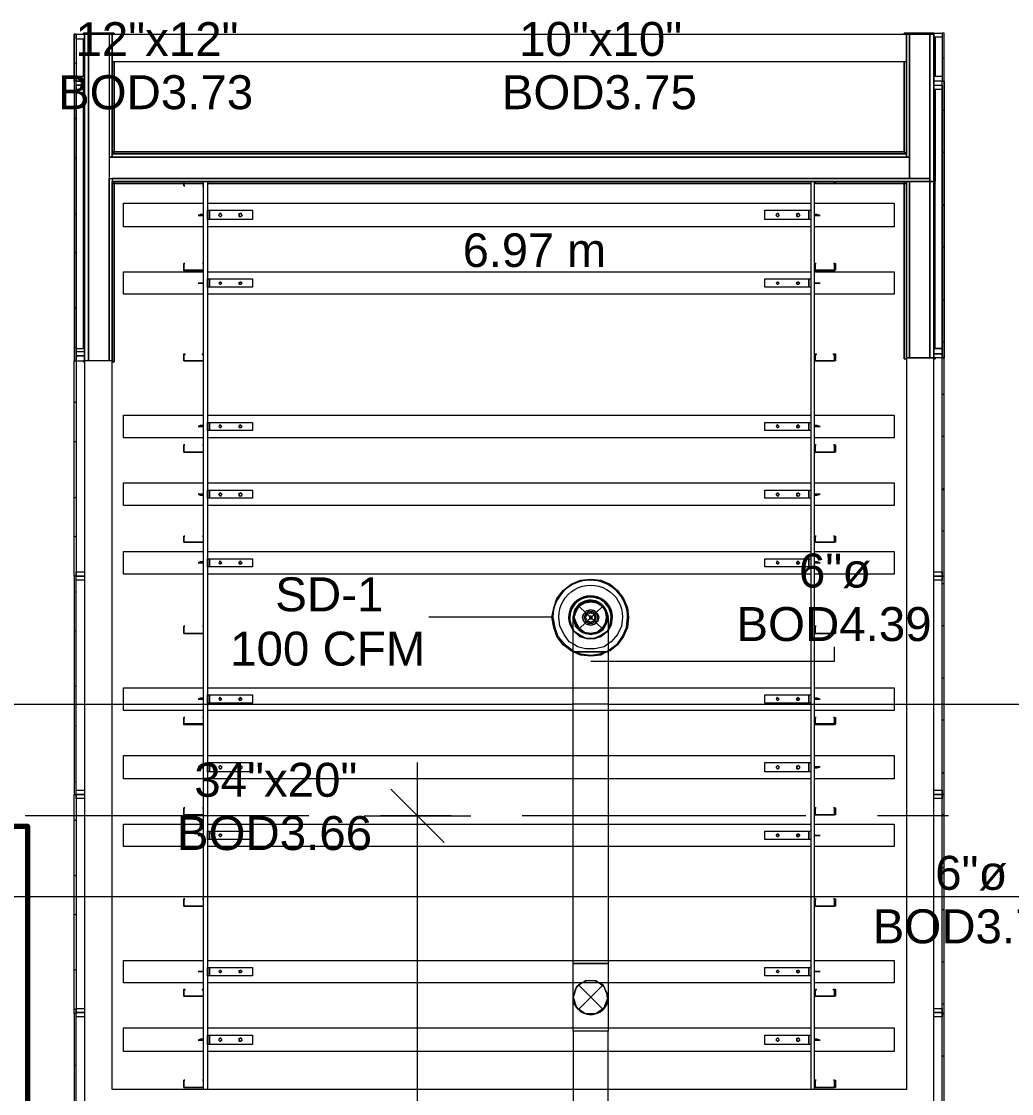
# Model space of a CAD drawing. Header units: metres. Extents: x -2 to 237, y -8 to 52.
# Drawn here: x 19.262 to 23.69, y 41.6 to 46.395 of the extents above; entities that cross this region are included whole.
import ezdxf

# ---------------------------------------------------------------- set-up
doc = ezdxf.new("R2010")
doc.units = ezdxf.units.M
doc.layers.add('HVAC - Ductos', color=5, linetype='Continuous', lineweight=0)
doc.layers.add('PDF3_Text', color=7, linetype='Continuous', lineweight=0)
doc.layers.add('PDF3_Geometry', color=7, linetype='Continuous', lineweight=0, true_color=0xaaaaaa)
doc.styles.add('PDF Helvetica', font='')
doc.styles.get('PDF Helvetica').set_extended_font_data('Helvetica')

msp = doc.modelspace()

# ---------------------------------------------------------------- linework, layer by layer
at = {"layer": 'HVAC - Ductos', "lineweight": 0}
for points in [[(21.7299, 43.575), (21.7345, 43.575), (21.7391, 43.575), (21.7529, 43.575), (21.7712, 43.575), (21.7895, 43.575), (21.8079, 43.575), (21.8262, 43.575), (21.8445, 43.575), (21.8629, 43.575), (21.8721, 43.575), (21.8812, 43.575), (21.8858, 43.575), (21.8858, 42.1817), (21.8812, 42.1817), (21.8721, 42.1817), (21.8629, 42.1817), (21.8445, 42.1817), (21.8262, 42.1817), (21.8079, 42.1817), (21.7895, 42.1817), (21.7712, 42.1817), (21.7529, 42.1817), (21.7391, 42.1817), (21.7345, 42.1817), (21.7299, 42.1817), (21.7299, 43.575), (21.7208, 43.5796), (21.6841, 43.6072), (21.6566, 43.6438), (21.6429, 43.685), (21.6337, 43.7309), (21.6429, 43.7722), (21.6566, 43.8134), (21.6841, 43.85), (21.7208, 43.8776), (21.762, 43.8959), (21.8079, 43.9005), (21.8537, 43.8959), (21.8949, 43.8776), (21.9271, 43.85), (21.9545, 43.8134), (21.9729, 43.7722), (21.9775, 43.7309), (21.9729, 43.685), (21.9545, 43.6438), (21.9271, 43.6072), (21.8949, 43.5796), (21.8858, 43.5796), (21.8904, 43.5842), (21.9271, 43.6118), (21.9499, 43.6438), (21.9683, 43.685), (21.9729, 43.7309, 0.986375), (21.6383, 43.7309), (21.6475, 43.685), (21.6612, 43.6438), (21.6887, 43.6118), (21.7254, 43.5842), (21.7299, 43.5796)], [(21.7299, 43.6118), (21.7117, 43.6209), (21.6887, 43.653), (21.6704, 43.6896), (21.6658, 43.7309, -1.008167), (21.9499, 43.7309), (21.9454, 43.6896), (21.9271, 43.653), (21.8995, 43.6209), (21.8858, 43.6118)], [(21.8858, 43.7263), (21.8858, 43.7172), (21.8858, 43.6942), (21.8858, 43.6622), (21.8858, 43.6209), (21.8858, 43.575), (21.8812, 43.575), (21.8721, 43.575), (21.8629, 43.575), (21.8445, 43.575), (21.8262, 43.575), (21.8079, 43.575), (21.7895, 43.575), (21.7712, 43.575), (21.7529, 43.575), (21.7391, 43.575), (21.7345, 43.575), (21.7299, 43.575), (21.7299, 43.5934), (21.7299, 43.6392), (21.7299, 43.6759), (21.7299, 43.7034), (21.7299, 43.7218), (21.7299, 43.7309), (21.7299, 43.7218), (21.7299, 43.7309), (21.7345, 43.7492), (21.7391, 43.7676), (21.7529, 43.7813), (21.7712, 43.795), (21.7895, 43.8042), (21.8079, 43.8042), (21.8262, 43.8042), (21.8445, 43.795), (21.8629, 43.7813), (21.8721, 43.7676), (21.8812, 43.7492), (21.8858, 43.7309), (21.8812, 43.7218, 1.06498), (21.7299, 43.7309)]]:
    msp.add_lwpolyline(points, format="xyb", dxfattribs=at)
for points in [[(21.8858, 43.6759), (21.8949, 43.6988), (21.8995, 43.7309, 1.326189), (21.7299, 43.6759), (21.7208, 43.6988), (21.7117, 43.7309), (21.7162, 43.6942), (21.7299, 43.6713, -1.386204), (21.9041, 43.7309, 0.970653), (21.7117, 43.7309, -1.307392)], [(21.7299, 42.0304, 0.999577), (21.8858, 42.0304, -0.999577)]]:
    msp.add_lwpolyline(points, format="xyb", close=True, dxfattribs=at)
for points in [[(21.7804, 43.6576), (21.7758, 43.6622), (21.7575, 43.6759), (21.7437, 43.6942), (21.7345, 43.708), (21.7345, 43.7309), (21.7345, 43.7492), (21.7437, 43.7676), (21.7575, 43.7813), (21.7712, 43.795), (21.7895, 43.7996), (21.8079, 43.8042), (21.8262, 43.7996), (21.8445, 43.795), (21.8583, 43.7813), (21.8721, 43.7676), (21.8767, 43.7492), (21.8812, 43.7309), (21.8767, 43.708), (21.8721, 43.6942), (21.8583, 43.6759), (21.8445, 43.6668), (21.8262, 43.6576), (21.8079, 43.6576), (21.7895, 43.6576), (21.7712, 43.6668), (21.7575, 43.6759), (21.7391, 43.6988), (21.7345, 43.7034)], [(21.7391, 43.7584), (21.7575, 43.7813), (21.7758, 43.795)], [(21.7758, 43.7996), (21.7804, 43.7996)], [(21.7804, 43.7996), (21.8079, 43.8042), (21.8308, 43.7996)], [(21.8354, 43.7996), (21.8399, 43.7996)], [(21.8399, 43.795), (21.8583, 43.7813), (21.8721, 43.7584)], [(21.7345, 43.7538), (21.7391, 43.7584), (21.7391, 43.763)], [(21.7391, 43.7034), (21.7345, 43.7309), (21.7391, 43.7538)], [(21.8767, 43.763), (21.8767, 43.7584), (21.8767, 43.7538)], [(21.8767, 43.7538), (21.8812, 43.7309), (21.8767, 43.7034), (21.8767, 43.6988)], [(21.6337, 43.7309), (21.0837, 43.7309)], [(21.7299, 43.7218), (21.7345, 43.708), (21.7391, 43.6896), (21.7529, 43.6759), (21.7712, 43.6622), (21.7895, 43.6576), (21.8079, 43.653), (21.8262, 43.6576), (21.8445, 43.6622), (21.8629, 43.6759), (21.8721, 43.6896), (21.8812, 43.708), (21.8812, 43.7218)], [(21.8721, 43.6988), (21.8583, 43.6759), (21.8399, 43.6622), (21.8354, 43.6576)], [(21.8308, 43.6622), (21.8079, 43.6576), (21.7804, 43.6622)], [(21.8858, 43.6118), (21.8675, 43.598), (21.8262, 43.5888), (21.7849, 43.5888), (21.7483, 43.598), (21.7299, 43.6118)], [(21.8079, 43.5338), (22.8987, 43.5338), (22.8987, 43.598)], [(21.7299, 43.5796), (21.762, 43.5659), (21.8079, 43.5613), (21.8491, 43.5659), (21.8858, 43.5796), (21.8537, 43.5613), (21.8079, 43.5568), (21.762, 43.5613), (21.7299, 43.575)], [(21.7299, 42.4796), (16.4912, 42.4796), (16.4912, 43.3413), (21.7299, 43.3413)], [(21.8858, 43.3413), (21.7299, 43.3413)], [(21.8858, 43.3413), (28.495, 43.3413), (28.495, 42.4796), (21.8858, 42.4796)], [(21.0333, 38.2446), (21.0333, 43.0801)], [(20.9141, 42.9609), (21.0333, 42.8417), (21.1525, 42.7226)], [(20.7949, 42.8417), (21.0333, 42.8417), (21.2717, 42.8417)], [(21.8812, 42.4796), (21.7299, 42.4796)], [(21.8812, 42.035), (21.8812, 42.0488), (21.8721, 42.0671), (21.8629, 42.0855), (21.8445, 42.0946), (21.8262, 42.1038), (21.8079, 42.1038), (21.7895, 42.1038), (21.7712, 42.0946), (21.7529, 42.0855), (21.7391, 42.0671), (21.7345, 42.0488), (21.7299, 42.0304)], [(21.8858, 38.9321), (21.8858, 41.8792), (21.8812, 41.8792), (21.8721, 41.8792), (21.8629, 41.8792), (21.8445, 41.8792), (21.8262, 41.8792), (21.8079, 41.8792), (21.7895, 41.8792), (21.7712, 41.8792), (21.7529, 41.8792), (21.7391, 41.8792), (21.7345, 41.8792), (21.7299, 41.8792), (21.7299, 38.9321)]]:
    msp.add_lwpolyline(points, dxfattribs=at)
for points in [[(21.7437, 43.7584), (21.7575, 43.7813), (21.7804, 43.795), (21.8079, 43.7996), (21.8354, 43.795), (21.8583, 43.7813), (21.8721, 43.7584), (21.8767, 43.7309), (21.8721, 43.7034), (21.8583, 43.6805), (21.8354, 43.6622), (21.8079, 43.6576), (21.7804, 43.6622), (21.7575, 43.6805), (21.7437, 43.7034), (21.7345, 43.7309)], [(21.7758, 43.7446), (21.7712, 43.7309), (21.7758, 43.7446), (21.7895, 43.7584), (21.8079, 43.763), (21.8262, 43.7584), (21.8399, 43.7446), (21.8445, 43.7309), (21.8399, 43.7126), (21.8262, 43.6988), (21.8079, 43.6942), (21.7895, 43.6988), (21.7758, 43.7126), (21.7712, 43.7309), (21.7758, 43.7126), (21.7895, 43.6988), (21.8079, 43.6942), (21.8262, 43.6988), (21.8354, 43.7126), (21.8399, 43.7309), (21.8354, 43.7446), (21.8262, 43.7584), (21.8079, 43.763), (21.7895, 43.7584)], [(21.7849, 43.7446), (21.7804, 43.7309), (21.7849, 43.7446), (21.7987, 43.7538), (21.8171, 43.7538), (21.8262, 43.7446), (21.8308, 43.7309), (21.8262, 43.7446), (21.8171, 43.7538), (21.7987, 43.7538)], [(21.7941, 43.7446), (21.8079, 43.7492), (21.8217, 43.7446), (21.8262, 43.7309), (21.8217, 43.7126), (21.8079, 43.708), (21.7941, 43.7126), (21.7849, 43.7309)], [(21.8262, 43.7126), (21.8308, 43.7309), (21.8262, 43.7126), (21.8171, 43.7034), (21.7987, 43.7034), (21.7849, 43.7126), (21.7804, 43.7309), (21.7849, 43.7126), (21.7987, 43.7034), (21.8171, 43.7034)], [(21.8033, 43.7355), (21.8033, 43.7309), (21.8033, 43.7355), (21.8125, 43.7355), (21.8125, 43.7309), (21.8079, 43.7355)], [(21.8079, 43.7263), (21.8125, 43.7309), (21.8125, 43.7218), (21.8033, 43.7218), (21.8033, 43.7309), (21.8033, 43.7263)], [(21.8858, 43.6713), (21.8995, 43.6942), (21.9041, 43.7309), (21.8995, 43.6942)], [(21.7345, 43.6668), (21.762, 43.6484), (21.7895, 43.6346), (21.8217, 43.6346), (21.8537, 43.6484), (21.8812, 43.6668), (21.8537, 43.6438), (21.8262, 43.6346), (21.7895, 43.6346), (21.7575, 43.6438), (21.7345, 43.6668), (21.7299, 43.6713), (21.7345, 43.6668), (21.7299, 43.6759)], [(21.8858, 43.6759), (21.8812, 43.6668), (21.8537, 43.6484), (21.8217, 43.6346), (21.7895, 43.6346), (21.762, 43.6484), (21.7345, 43.6668), (21.7575, 43.6438), (21.7895, 43.6346), (21.8262, 43.6346), (21.8537, 43.6438), (21.8812, 43.6668), (21.8858, 43.6713), (21.8812, 43.6668)], [(21.8858, 42.1817), (21.8858, 42.1634), (21.8858, 42.1221), (21.8858, 42.0855), (21.8858, 42.0534), (21.8858, 42.035), (21.8858, 42.0304), (21.8858, 42.0213), (21.8858, 42.003), (21.8858, 41.9755), (21.8858, 41.9388), (21.8858, 41.8976), (21.8858, 41.8792), (21.8812, 41.8792), (21.8721, 41.8792), (21.8629, 41.8792), (21.8445, 41.8792), (21.8262, 41.8792), (21.8079, 41.8792), (21.7895, 41.8792), (21.7712, 41.8792), (21.7529, 41.8792), (21.7391, 41.8792), (21.7345, 41.8792), (21.7299, 41.8792), (21.7299, 41.9204), (21.7299, 41.9617), (21.7299, 41.9938), (21.7299, 42.0167), (21.7299, 42.0304), (21.7299, 42.0442), (21.7299, 42.0671), (21.7299, 42.0992), (21.7299, 42.1404), (21.7299, 42.1817), (21.7345, 42.1817), (21.7391, 42.1817), (21.7529, 42.1817), (21.7712, 42.1817), (21.7895, 42.1817), (21.8079, 42.1817), (21.8262, 42.1817), (21.8445, 42.1817), (21.8629, 42.1817), (21.8721, 42.1817), (21.8812, 42.1817)], [(21.8812, 42.0304), (21.8812, 42.035)], [(21.8858, 42.0304), (21.8812, 42.0304)]]:
    msp.add_lwpolyline(points, close=True, dxfattribs=at)
at = {"layer": 'PDF3_Geometry', "lineweight": 0}
for points in [[(19.507, 46.1097), (19.507, 46.128), (19.5437, 46.128), (19.507, 46.128), (19.507, 46.1509), (19.5437, 46.1509), (19.5437, 46.316), (19.507, 46.316), (19.507, 46.3388), (19.4979, 46.3388), (19.4979, 46.128), (19.4979, 46.3388), (19.507, 46.3388), (19.507, 46.128), (19.4979, 46.128), (19.4979, 44.8768), (19.507, 44.8768), (19.507, 43.9142), (19.4979, 43.9142), (19.4979, 42.938), (19.507, 42.938), (19.507, 41.9571), (19.4979, 41.9571), (19.4979, 40.9809)], [(19.507, 46.3388), (19.5437, 46.3388), (19.6675, 46.3388), (19.5391, 46.3388), (19.5437, 46.3388), (19.5437, 44.8768), (19.5437, 46.3388)], [(22.8071, 45.6788), (22.8071, 41.618), (22.7933, 41.618), (22.7933, 45.6788), (20.0937, 45.6788), (20.0937, 41.618), (20.0753, 41.618), (20.0753, 45.6788), (19.9883, 45.6788), (19.6675, 45.6788), (19.6675, 44.8768), (19.5437, 44.8768), (19.5437, 46.3388), (19.5391, 46.3388), (19.5391, 46.3434), (19.6766, 46.3434), (19.6766, 46.3388), (19.6766, 46.3434), (19.5391, 46.3434), (19.5391, 46.3388), (19.6675, 46.3388), (19.6675, 46.2151), (19.6675, 45.8026), (19.6675, 46.3388), (19.6537, 46.3388), (19.6537, 45.7888), (19.6537, 45.6926), (23.2333, 45.6926), (23.2333, 45.7888), (19.6537, 45.7888), (19.6675, 45.7888)], [(23.38, 46.1097), (23.38, 46.128), (23.3433, 46.128), (23.3433, 46.1097), (23.38, 46.1097), (23.38, 46.0914), (23.3433, 46.0914), (23.3433, 45.6788), (23.3433, 46.3388), (23.325, 46.3388), (23.325, 45.6788), (23.325, 45.6926), (19.6675, 45.6926), (19.6675, 45.6788), (23.325, 45.6788), (23.2333, 45.6788), (23.2333, 44.8905), (23.325, 44.8905), (23.325, 45.6788), (23.3433, 45.6788), (23.3433, 44.8905), (23.2196, 44.8905), (23.2333, 44.8905), (23.2333, 45.6788), (23.2196, 45.6788), (23.2196, 44.8905), (23.2196, 41.618), (19.6675, 41.618), (19.6675, 44.8768), (19.6675, 45.0922), (19.6675, 44.8768), (19.6675, 45.6788), (19.6675, 44.8768), (19.6537, 44.8768), (19.6537, 45.6926), (19.6675, 45.6926), (19.6675, 44.8768), (19.5437, 44.8768), (19.5437, 40.0046)], [(19.6675, 46.3388), (23.2196, 46.3388)], [(19.6675, 45.7888), (19.6675, 46.3388)], [(23.2196, 46.3388), (23.3433, 46.3388)], [(23.3433, 46.3388), (23.2196, 46.3388)], [(23.2196, 46.3388), (23.3433, 46.3388)], [(23.2333, 46.3388), (23.2196, 46.3388)], [(23.2196, 46.3388), (23.2196, 45.7888)], [(23.2333, 45.7888), (23.2333, 46.3388)], [(23.38, 46.3251), (23.3433, 46.3251), (23.3433, 46.1509), (23.38, 46.1509), (23.38, 46.128), (23.3433, 46.128), (23.3433, 46.1509), (23.3433, 46.3251), (23.3433, 46.3434), (23.38, 46.3434), (23.38, 46.3251), (23.38, 46.1509)], [(23.3433, 45.6788), (23.3433, 46.3388)], [(23.3433, 46.3388), (23.3433, 45.6788)], [(23.3433, 46.3388), (23.3433, 45.6788)], [(23.38, 40.9809), (23.38, 41.9571), (23.3891, 41.9571), (23.3891, 42.938), (23.38, 42.938), (23.38, 43.9142), (23.3891, 43.9142), (23.3891, 44.8905), (23.38, 44.8905), (23.38, 46.128), (23.3891, 46.128), (23.3891, 46.3434), (23.38, 46.3434), (23.38, 46.128), (23.3891, 46.128), (23.3891, 44.8905), (23.3891, 46.128), (23.3891, 46.3434), (23.38, 46.3434)], [(19.507, 46.316), (19.507, 46.1509)], [(19.5437, 46.1509), (19.5437, 46.316)], [(23.3891, 46.2334), (23.38, 46.2288)], [(19.507, 46.2105), (19.4979, 46.206)], [(19.507, 39.0696), (19.4979, 39.0696), (19.4979, 40.0046), (19.507, 40.0046), (19.507, 39.0696), (19.4979, 39.0696), (19.4979, 40.0046), (19.4979, 40.9809), (19.507, 40.9809), (19.507, 41.9571), (19.4979, 41.9571), (19.4979, 42.938), (19.507, 42.938), (19.507, 43.9142), (19.4979, 43.9142), (19.4979, 44.8768), (19.507, 44.8768), (19.507, 46.128), (19.4979, 46.128), (19.4979, 44.8768)], [(19.5437, 44.9318), (19.5437, 46.0914)], [(23.3433, 46.1097), (23.38, 46.1097), (23.38, 44.9318), (23.3433, 44.9318), (23.3433, 45.6788), (23.3479, 45.6697), (23.3433, 45.6697), (23.3479, 45.6697), (23.3433, 45.6788), (23.325, 45.6788), (23.325, 44.8905), (23.3433, 44.8905), (23.3433, 45.6788), (23.3433, 46.0914)], [(23.3479, 46.0914), (23.3479, 45.6788)], [(23.3479, 46.0914), (23.3479, 45.6788)], [(23.3891, 45.9997), (23.38, 45.9951)], [(19.507, 45.963), (19.4979, 45.9584)], [(23.2196, 45.8026), (19.6675, 45.8026), (23.2196, 45.8026)], [(23.3891, 45.8118), (23.38, 45.8072)], [(19.507, 45.7842), (19.4979, 45.7842)], [(23.2196, 45.7888), (23.2333, 45.7888)], [(20.0753, 45.6788), (19.9883, 45.6788), (19.6675, 45.6788), (23.2196, 45.6788), (22.9033, 45.6788), (22.9033, 45.6742), (22.8941, 45.6742), (22.8987, 45.6742), (22.8987, 45.6788), (22.8117, 45.6788), (22.8987, 45.6788)], [(19.6675, 45.6788), (23.3433, 45.6788), (19.6675, 45.6788)], [(20.0937, 45.6788), (22.7933, 45.6788)], [(23.3433, 40.0046), (23.3433, 44.8905), (23.2196, 44.8905), (23.2196, 45.4497), (23.2196, 44.8905), (23.2196, 45.6788), (22.9033, 45.6788)], [(23.2196, 45.6788), (23.2196, 44.8905), (23.2196, 45.6788)], [(23.3433, 44.8905), (23.3433, 45.6788), (23.3433, 44.8905)], [(23.3479, 45.6788), (23.3433, 45.6788)], [(23.3433, 45.6788), (23.3479, 45.6788)], [(23.3433, 45.6788), (23.3433, 44.9318)], [(23.3479, 44.9318), (23.3479, 45.6788)], [(23.3479, 44.9318), (23.3479, 45.6788)], [(20.0753, 45.4772), (19.7179, 45.4772), (19.7179, 45.5826), (20.0753, 45.5826)], [(20.0937, 45.5826), (22.7933, 45.5826)], [(22.8071, 45.5826), (23.1646, 45.5826), (23.1646, 45.4772), (22.8071, 45.4772)], [(23.3891, 45.578), (23.38, 45.5688)], [(19.507, 45.5368), (19.4979, 45.5322)], [(20.0753, 45.5322), (20.0616, 45.5322), (20.0525, 45.5276), (20.0616, 45.5276), (20.0753, 45.5276)], [(20.0616, 45.5276), (20.0616, 45.5322)], [(20.1029, 45.5368), (20.1029, 45.5322)], [(20.1029, 45.5276), (20.1029, 45.523)], [(22.7933, 45.5092), (22.7841, 45.5092), (22.587, 45.5092), (22.587, 45.5505), (22.7841, 45.5505), (22.7933, 45.5505)], [(22.7841, 45.5322), (22.7841, 45.5368)], [(22.7841, 45.523), (22.7841, 45.5276)], [(22.8071, 45.5276), (22.8208, 45.5276), (22.8345, 45.5276), (22.8208, 45.5322), (22.8071, 45.5322)], [(22.8208, 45.5322), (22.8208, 45.5276)], [(22.7933, 45.4772), (20.0937, 45.4772)], [(23.3891, 45.3855), (23.38, 45.3855)], [(19.507, 45.3626), (19.4979, 45.358)], [(20.0753, 45.1746), (19.7179, 45.1746), (19.7179, 45.2755), (20.0753, 45.2755)], [(20.0753, 45.2801), (19.9883, 45.2801), (19.9883, 45.2846), (19.9883, 45.3122), (19.9929, 45.3122), (19.9883, 45.3122), (19.9883, 45.2846), (20.0753, 45.2846)], [(20.0937, 45.2755), (22.7933, 45.2755)], [(22.8071, 45.2755), (23.1646, 45.2755), (23.1646, 45.1746), (22.8071, 45.1746)], [(20.0616, 45.2251), (20.0525, 45.2251), (20.0616, 45.2251)], [(20.0753, 45.2251), (20.0616, 45.2251), (20.0753, 45.2251)], [(22.7933, 45.2068), (22.7841, 45.2068), (22.587, 45.2068), (22.587, 45.2434), (22.7841, 45.2434), (22.7933, 45.2434)], [(22.8208, 45.2251), (22.8071, 45.2251), (22.8208, 45.2251)], [(22.8345, 45.2251), (22.8208, 45.2251), (22.8345, 45.2251)], [(22.7933, 45.1746), (20.0937, 45.1746)], [(23.3891, 45.1518), (23.38, 45.1472)], [(19.507, 45.1151), (19.4979, 45.1105)], [(19.507, 44.9409), (19.4979, 44.9364)], [(23.3891, 44.9638), (23.38, 44.9592)], [(19.5437, 44.918), (19.507, 44.918), (19.507, 44.8996), (19.507, 44.8768), (19.5437, 44.8768), (19.5391, 44.8768), (19.5391, 44.8722), (19.5437, 44.8722), (19.5391, 44.8722), (19.5391, 44.8768), (19.5437, 44.8768)], [(19.5437, 44.8996), (19.507, 44.8996), (19.5437, 44.8996)], [(20.0753, 44.9042), (20.0708, 44.9042), (20.0708, 44.9088), (20.0753, 44.9088)], [(23.3709, 40.0046), (23.38, 40.0046), (23.38, 40.9809), (23.3891, 40.9809), (23.3891, 41.9571), (23.38, 41.9571), (23.38, 42.938), (23.3891, 42.938), (23.3891, 43.9142), (23.38, 43.9142), (23.38, 44.8905), (23.3891, 44.8905)], [(23.3891, 44.7301), (23.38, 44.7255)], [(19.507, 44.6934), (19.4979, 44.6888)], [(20.0753, 44.533), (19.7179, 44.533), (19.7179, 44.6338), (20.0753, 44.6338)], [(20.0937, 44.6338), (22.7933, 44.6338)], [(22.7933, 44.5651), (22.7841, 44.5651), (22.587, 44.5651), (22.587, 44.6018), (22.7841, 44.6018), (22.7933, 44.6018)], [(22.8071, 44.6338), (23.1646, 44.6338), (23.1646, 44.533), (22.8071, 44.533)], [(20.0753, 44.588), (20.0616, 44.588), (20.0525, 44.5834), (20.0616, 44.5834), (20.0753, 44.5834)], [(20.0616, 44.5834), (20.0616, 44.588)], [(20.1029, 44.5926), (20.1029, 44.588)], [(22.7841, 44.588), (22.7841, 44.5926)], [(22.8071, 44.5834), (22.8208, 44.5834), (22.8345, 44.5834), (22.8208, 44.588), (22.8071, 44.588)], [(22.8208, 44.588), (22.8208, 44.5834)], [(19.507, 44.5146), (19.4979, 44.5146)], [(22.7933, 44.533), (20.0937, 44.533)], [(23.3891, 44.5422), (23.38, 44.5376)], [(20.0753, 44.2305), (19.7179, 44.2305), (19.7179, 44.3313), (20.0753, 44.3313)], [(20.0937, 44.3313), (22.7933, 44.3313)], [(22.8071, 44.3313), (23.1646, 44.3313), (23.1646, 44.2305), (22.8071, 44.2305)], [(19.507, 44.2672), (19.4979, 44.2626)], [(20.0753, 44.2809), (20.0616, 44.2809), (20.0525, 44.2809), (20.0616, 44.2763), (20.0753, 44.2763)], [(20.0616, 44.2763), (20.0616, 44.2809)], [(20.1029, 44.2763), (20.1029, 44.2718)], [(22.7933, 44.2626), (22.7841, 44.2626), (22.587, 44.2626), (22.587, 44.2992), (22.7841, 44.2992), (22.7933, 44.2992)], [(22.7841, 44.2718), (22.7841, 44.2763)], [(22.8071, 44.2763), (22.8208, 44.2763), (22.8345, 44.2809), (22.8208, 44.2809), (22.8071, 44.2809)], [(22.8208, 44.2809), (22.8208, 44.2763)], [(23.3891, 44.3084), (23.38, 44.2992)], [(22.7933, 44.2305), (20.0937, 44.2305)], [(19.507, 44.093), (19.4979, 44.0884)], [(23.3891, 44.1159), (23.38, 44.1159)], [(20.0753, 43.9234), (19.7179, 43.9234), (19.7179, 44.0242), (20.0753, 44.0242)], [(20.0937, 44.0242), (22.7933, 44.0242)], [(22.8071, 44.0242), (23.1646, 44.0242), (23.1646, 43.9234), (22.8071, 43.9234)], [(20.0753, 43.9784), (20.0616, 43.9784), (20.0525, 43.9738), (20.0616, 43.9738), (20.0753, 43.9738)], [(20.0616, 43.9738), (20.0616, 43.9784)], [(20.1029, 43.983), (20.1029, 43.9784)], [(22.7933, 43.9555), (22.7841, 43.9555), (22.587, 43.9555), (22.587, 43.9922), (22.7841, 43.9922), (22.7933, 43.9922)], [(22.7841, 43.9784), (22.7841, 43.983)], [(22.8071, 43.9738), (22.8208, 43.9738), (22.8345, 43.9738), (22.8208, 43.9784), (22.8071, 43.9784)], [(22.8208, 43.9784), (22.8208, 43.9738)], [(22.7933, 43.9234), (20.0937, 43.9234)], [(23.3891, 43.8822), (23.38, 43.8776)], [(19.507, 43.8455), (19.4979, 43.8409)], [(23.3891, 43.6942), (23.38, 43.6896)], [(19.507, 43.6713), (19.4979, 43.6668)], [(23.3891, 43.4605), (23.38, 43.4559)], [(19.507, 43.4238), (19.4979, 43.4192)], [(20.0753, 43.3138), (19.7179, 43.3138), (19.7179, 43.4146), (20.0753, 43.4146)], [(20.0937, 43.4146), (22.7933, 43.4146)], [(22.8071, 43.4146), (23.1646, 43.4146), (23.1646, 43.3138), (22.8071, 43.3138)], [(20.0753, 43.3688), (20.0616, 43.3688), (20.0525, 43.3642), (20.0616, 43.3642), (20.0753, 43.3642)], [(20.0616, 43.3642), (20.0616, 43.3688)], [(20.1029, 43.3734), (20.1029, 43.3688)], [(22.7933, 43.3459), (22.7841, 43.3459), (22.587, 43.3459), (22.587, 43.3826), (22.7841, 43.3826), (22.7933, 43.3826)], [(22.7841, 43.3688), (22.7841, 43.3734)], [(22.8071, 43.3642), (22.8208, 43.3642), (22.8345, 43.3642), (22.8208, 43.3688), (22.8071, 43.3688)], [(22.8208, 43.3688), (22.8208, 43.3642)], [(22.7933, 43.3138), (20.0937, 43.3138)], [(20.0753, 43.2496), (19.9883, 43.2496), (19.9883, 43.2542), (19.9883, 43.2817), (19.9929, 43.2817), (19.9883, 43.2817), (19.9883, 43.2542), (20.0753, 43.2542)], [(23.3891, 43.2726), (23.38, 43.268)], [(19.507, 43.245), (19.4979, 43.245)], [(20.0753, 43.0067), (19.7179, 43.0067), (19.7179, 43.1122), (20.0753, 43.1122)], [(20.0937, 43.1122), (22.7933, 43.1122)], [(20.1029, 43.0663), (20.1029, 43.0617)], [(22.7933, 43.0388), (22.7841, 43.0388), (22.587, 43.0388), (22.587, 43.0801), (22.7841, 43.0801), (22.7933, 43.0801)], [(22.7841, 43.0617), (22.7841, 43.0663)], [(22.8071, 43.1122), (23.1646, 43.1122), (23.1646, 43.0067), (22.8071, 43.0067)], [(20.0753, 43.0617), (20.0616, 43.0617), (20.0525, 43.0617), (20.0616, 43.0572), (20.0753, 43.0572)], [(20.0616, 43.0572), (20.0616, 43.0617)], [(20.1029, 43.0572), (20.1029, 43.0526)], [(22.7841, 43.0526), (22.7841, 43.0572)], [(22.8071, 43.0572), (22.8208, 43.0572), (22.8345, 43.0617), (22.8208, 43.0617), (22.8071, 43.0617)], [(22.8208, 43.0617), (22.8208, 43.0572)], [(23.3891, 43.0388), (23.38, 43.0296)], [(19.507, 42.9976), (19.4979, 42.993)], [(22.7933, 43.0067), (20.0937, 43.0067)], [(20.5475, 42.8417), (19.2779, 42.8417)], [(21.1845, 42.8417), (20.8683, 42.8417)], [(22.7704, 42.8417), (21.5008, 42.8417)], [(23.4075, 42.8417), (23.0913, 42.8417)], [(23.3891, 42.8463), (23.38, 42.8463)], [(19.507, 42.8234), (19.4979, 42.8188)], [(20.0753, 42.7042), (19.7179, 42.7042), (19.7179, 42.8051), (20.0753, 42.8051)], [(20.0937, 42.8051), (22.7933, 42.8051)], [(22.8071, 42.8051), (23.1646, 42.8051), (23.1646, 42.7042), (22.8071, 42.7042)], [(20.0616, 42.7546), (20.0525, 42.7546), (20.0616, 42.7546)], [(20.0753, 42.7546), (20.0616, 42.7546), (20.0753, 42.7546)], [(22.7933, 42.7363), (22.7841, 42.7363), (22.587, 42.7363), (22.587, 42.773), (22.7841, 42.773), (22.7933, 42.773)], [(22.8208, 42.7546), (22.8071, 42.7546), (22.8208, 42.7546)], [(22.8345, 42.7546), (22.8208, 42.7546), (22.8345, 42.7546)], [(22.7933, 42.7042), (20.0937, 42.7042)], [(23.3891, 42.6126), (23.38, 42.608)], [(19.507, 42.5759), (19.4979, 42.5713)], [(19.507, 42.4017), (19.4979, 42.3971)], [(23.3891, 42.4246), (23.38, 42.42)], [(19.507, 42.1542), (19.4979, 42.1496)], [(20.0753, 42.0946), (19.7179, 42.0946), (19.7179, 42.1954), (20.0753, 42.1954)], [(20.0937, 42.1954), (22.7933, 42.1954)], [(22.7933, 42.1267), (22.7841, 42.1267), (22.587, 42.1267), (22.587, 42.1634), (22.7841, 42.1634), (22.7933, 42.1634)], [(22.8071, 42.1954), (23.1646, 42.1954), (23.1646, 42.0946), (22.8071, 42.0946)], [(23.3891, 42.1908), (23.38, 42.1863)], [(20.0616, 42.145), (20.0525, 42.145), (20.0616, 42.145)], [(20.0753, 42.145), (20.0616, 42.145), (20.0753, 42.145)], [(22.8208, 42.145), (22.8071, 42.145), (22.8208, 42.145)], [(22.8345, 42.145), (22.8208, 42.145), (22.8345, 42.145)], [(20.0753, 42.0626), (20.0708, 42.0626), (20.0708, 42.0671), (20.0753, 42.0671)], [(22.7933, 42.0946), (20.0937, 42.0946)], [(19.507, 41.9755), (19.4979, 41.9755)], [(23.3891, 42.003), (23.38, 41.9984)], [(20.0753, 41.7876), (19.7179, 41.7876), (19.7179, 41.893), (20.0753, 41.893)], [(20.0937, 41.893), (22.7933, 41.893)], [(22.8071, 41.893), (23.1646, 41.893), (23.1646, 41.7876), (22.8071, 41.7876)], [(20.0753, 41.8426), (20.0616, 41.8426), (20.0525, 41.838), (20.0616, 41.838), (20.0753, 41.838)], [(20.0616, 41.838), (20.0616, 41.8426)], [(20.1029, 41.8471), (20.1029, 41.8426)], [(20.1029, 41.838), (20.1029, 41.8334)], [(22.7933, 41.8196), (22.7841, 41.8196), (22.587, 41.8196), (22.587, 41.8609), (22.7841, 41.8609), (22.7933, 41.8609)], [(22.7841, 41.8426), (22.7841, 41.8471)], [(22.7841, 41.8334), (22.7841, 41.838)], [(22.8071, 41.838), (22.8208, 41.838), (22.8345, 41.838), (22.8208, 41.8426), (22.8071, 41.8426)], [(22.8208, 41.8426), (22.8208, 41.838)], [(22.7933, 41.7876), (20.0937, 41.7876)], [(19.507, 41.728), (19.4979, 41.7234)], [(23.3891, 41.7692), (23.38, 41.7646)]]:
    msp.add_lwpolyline(points, dxfattribs=at)
for points in [[(19.5437, 44.8768), (19.5437, 46.3388), (19.562, 46.3388), (19.562, 44.8768)], [(19.562, 44.8768), (19.562, 46.3388), (19.6537, 46.3388), (19.6537, 44.8768)], [(23.2104, 46.3434), (23.3433, 46.3434), (23.2104, 46.3434), (23.2104, 46.3388)], [(23.2196, 46.3388), (23.2196, 45.8026), (23.2196, 46.2151)], [(23.2333, 45.6926), (23.325, 45.6926), (23.325, 46.3388), (23.2333, 46.3388)], [(19.5391, 46.1509), (19.5391, 46.316)], [(23.3479, 46.1509), (23.3479, 46.3251)], [(23.2196, 45.8026), (19.6675, 45.8026), (23.2196, 45.8026), (23.2104, 45.8118), (23.2104, 46.2151), (23.2104, 45.8118), (19.6675, 45.8118), (19.6675, 46.1692), (19.6675, 45.8118), (23.2104, 45.8118)], [(19.6675, 46.2151), (19.6675, 45.8026), (23.2196, 45.8026), (23.2196, 46.2151)], [(19.6766, 45.8026), (19.6766, 46.2151)], [(19.507, 44.9318), (19.5437, 44.9318), (19.5437, 46.0914), (19.507, 46.0914), (19.507, 46.1097), (19.5437, 46.1097), (19.507, 46.1097), (19.507, 44.918)], [(19.5391, 44.9318), (19.5391, 46.0914)], [(23.2196, 45.7888), (23.2196, 45.8026), (19.6675, 45.8026), (19.6675, 45.7888)], [(19.6675, 44.8722), (19.6766, 44.8722), (19.6766, 45.6788), (19.6766, 44.8722)], [(19.6675, 45.6697), (19.9883, 45.6697), (20.0753, 45.6697), (19.9883, 45.6697)], [(19.9883, 45.6788), (19.9883, 45.6605)], [(19.9929, 45.6605), (19.9883, 45.6605)], [(20.0708, 45.6605), (20.0753, 45.6605)], [(20.0937, 45.6697), (22.7933, 45.6697)], [(22.8071, 45.6697), (23.2196, 45.6697)], [(22.8117, 45.6788), (22.8117, 45.6742)], [(22.8163, 45.6742), (22.8117, 45.6742)], [(23.2104, 44.8859), (23.2196, 44.8859), (23.2104, 44.8859), (23.2104, 45.6788), (23.2196, 45.6788), (23.2104, 45.6788)], [(20.0937, 45.5092), (20.0937, 45.5505), (20.1029, 45.5505), (20.2953, 45.5505), (20.2953, 45.5092), (20.1029, 45.5092)], [(20.1029, 45.5092), (20.1029, 45.5505)], [(20.1029, 45.5276), (20.1029, 45.5368), (20.1029, 45.5276), (20.1029, 45.523), (20.1029, 45.5276), (20.1029, 45.5368), (20.1029, 45.5276), (20.1029, 45.523)], [(20.1579, 45.5276), (20.1533, 45.5368), (20.1487, 45.5368), (20.1441, 45.5322), (20.1441, 45.5276), (20.1487, 45.523), (20.1533, 45.523)], [(20.1441, 45.5276), (20.1487, 45.5368), (20.1533, 45.5368), (20.1579, 45.5276), (20.1533, 45.523), (20.1487, 45.523)], [(20.2495, 45.5276), (20.2449, 45.5368), (20.2403, 45.5368), (20.2358, 45.5322), (20.2358, 45.5276), (20.2358, 45.523), (20.2449, 45.523)], [(20.2358, 45.5276), (20.2358, 45.5368), (20.2449, 45.5368), (20.2495, 45.5276), (20.2449, 45.523), (20.2358, 45.523)], [(22.6513, 45.5276), (22.6467, 45.5368), (22.6421, 45.5368), (22.6375, 45.5322), (22.6375, 45.5276), (22.6421, 45.523), (22.6467, 45.523)], [(22.6375, 45.5276), (22.6421, 45.5368), (22.6467, 45.5368), (22.6513, 45.5276), (22.6467, 45.523), (22.6421, 45.523)], [(22.7429, 45.5276), (22.7383, 45.5368), (22.7337, 45.5368), (22.7291, 45.5322), (22.7291, 45.5276), (22.7291, 45.523), (22.7383, 45.523)], [(22.7291, 45.5276), (22.7291, 45.5368), (22.7383, 45.5368), (22.7429, 45.5276), (22.7383, 45.523), (22.7291, 45.523)], [(22.7841, 45.5092), (22.7841, 45.5505)], [(22.7841, 45.5276), (22.7841, 45.5368), (22.7841, 45.5276), (22.7841, 45.523), (22.7841, 45.5276), (22.7841, 45.5368), (22.7841, 45.5276), (22.7841, 45.523)], [(20.0708, 45.3122), (20.0753, 45.3122)], [(22.8117, 45.2846), (22.8987, 45.2846), (22.8987, 45.3122), (22.8941, 45.3122), (22.9033, 45.3122), (22.9033, 45.2846), (22.8987, 45.2801), (22.8117, 45.2801), (22.8117, 45.2846), (22.8117, 45.3122)], [(22.8163, 45.3122), (22.8117, 45.3122)], [(20.0937, 45.2068), (20.0937, 45.2434), (20.1029, 45.2434), (20.2953, 45.2434), (20.2953, 45.2068), (20.1029, 45.2068)], [(20.1029, 45.2068), (20.1029, 45.2434)], [(20.1029, 45.2251), (20.1029, 45.2296), (20.1029, 45.2251), (20.1029, 45.2205), (20.1029, 45.2251), (20.1029, 45.2296), (20.1029, 45.2251), (20.1029, 45.2205)], [(20.1579, 45.2251), (20.1533, 45.2296), (20.1487, 45.2296), (20.1441, 45.2251), (20.1487, 45.2205), (20.1533, 45.2205)], [(20.1441, 45.2251), (20.1487, 45.2296), (20.1533, 45.2296), (20.1579, 45.2251), (20.1533, 45.2205), (20.1487, 45.2205)], [(20.2495, 45.2251), (20.2449, 45.2296), (20.2403, 45.2296), (20.2358, 45.2251), (20.2358, 45.2205), (20.2449, 45.2205)], [(20.2358, 45.2251), (20.2358, 45.2296), (20.2449, 45.2296), (20.2495, 45.2251), (20.2449, 45.2205), (20.2358, 45.2205)], [(22.6513, 45.2251), (22.6467, 45.2296), (22.6421, 45.2296), (22.6375, 45.2251), (22.6421, 45.2205), (22.6467, 45.2205)], [(22.6375, 45.2251), (22.6421, 45.2296), (22.6467, 45.2296), (22.6513, 45.2251), (22.6467, 45.2205), (22.6421, 45.2205)], [(22.7429, 45.2251), (22.7383, 45.2296), (22.7337, 45.2296), (22.7291, 45.2251), (22.7291, 45.2205), (22.7383, 45.2205)], [(22.7291, 45.2251), (22.7291, 45.2296), (22.7383, 45.2296), (22.7429, 45.2251), (22.7383, 45.2205), (22.7291, 45.2205)], [(22.7841, 45.2068), (22.7841, 45.2434)], [(22.7841, 45.2251), (22.7841, 45.2296), (22.7841, 45.2251), (22.7841, 45.2205), (22.7841, 45.2251), (22.7841, 45.2296), (22.7841, 45.2251), (22.7841, 45.2205)], [(19.9929, 44.9088), (19.9929, 44.9042), (19.9883, 44.9042), (19.9883, 44.8768), (20.0753, 44.8768), (19.9883, 44.8768), (19.9883, 44.9088)], [(22.8163, 44.9088), (22.8163, 44.9042), (22.8117, 44.9042), (22.8117, 44.8768), (22.8987, 44.8768), (22.8987, 44.9042), (22.8941, 44.9042), (22.8941, 44.9088), (22.9033, 44.9088), (22.9033, 44.8768), (22.8987, 44.8768), (22.8117, 44.8768), (22.8117, 44.9088)], [(23.38, 44.9318), (23.38, 44.9088), (23.3433, 44.9088), (23.3433, 44.9318)], [(23.3433, 44.9088), (23.38, 44.9088), (23.38, 44.8905), (23.3433, 44.8905)], [(23.3433, 44.8859), (23.3479, 44.8859), (23.3479, 44.8905), (23.3479, 44.8859)], [(20.0937, 44.5651), (20.0937, 44.6018), (20.1029, 44.6018), (20.2953, 44.6018), (20.2953, 44.5651), (20.1029, 44.5651)], [(20.1029, 44.5651), (20.1029, 44.6018)], [(22.7841, 44.5651), (22.7841, 44.6018)], [(20.1029, 44.5834), (20.1029, 44.588), (20.1029, 44.5926), (20.1029, 44.588), (20.1029, 44.5834), (20.1029, 44.5788), (20.1029, 44.5834), (20.1029, 44.588), (20.1029, 44.5834), (20.1029, 44.5788)], [(20.1579, 44.5834), (20.1533, 44.588), (20.1487, 44.5926), (20.1441, 44.5834), (20.1487, 44.5788), (20.1533, 44.5788)], [(20.1441, 44.5834), (20.1487, 44.588), (20.1533, 44.588), (20.1579, 44.5834), (20.1533, 44.5788), (20.1487, 44.5788)], [(20.2495, 44.5834), (20.2449, 44.588), (20.2403, 44.5926), (20.2358, 44.5834), (20.2358, 44.5788), (20.2449, 44.5788)], [(20.2358, 44.5834), (20.2358, 44.588), (20.2449, 44.588), (20.2495, 44.5834), (20.2449, 44.5788), (20.2358, 44.5788)], [(22.6513, 44.5834), (22.6467, 44.588), (22.6421, 44.5926), (22.6375, 44.5834), (22.6421, 44.5788), (22.6467, 44.5788)], [(22.6375, 44.5834), (22.6421, 44.588), (22.6467, 44.588), (22.6513, 44.5834), (22.6467, 44.5788), (22.6421, 44.5788)], [(22.7429, 44.5834), (22.7383, 44.588), (22.7337, 44.5926), (22.7291, 44.5834), (22.7291, 44.5788), (22.7383, 44.5788)], [(22.7291, 44.5834), (22.7291, 44.588), (22.7383, 44.588), (22.7429, 44.5834), (22.7383, 44.5788), (22.7291, 44.5788)], [(22.7841, 44.5834), (22.7841, 44.588), (22.7841, 44.5926), (22.7841, 44.588), (22.7841, 44.5834), (22.7841, 44.5788), (22.7841, 44.5834), (22.7841, 44.588), (22.7841, 44.5834), (22.7841, 44.5788)], [(19.9883, 44.4734), (19.9883, 44.4688), (20.0753, 44.4688), (19.9883, 44.4688), (19.9883, 44.4734), (19.9883, 44.5009)], [(19.9929, 44.5009), (19.9883, 44.5009)], [(20.0708, 44.5009), (20.0753, 44.5009)], [(22.8117, 44.4734), (22.8117, 44.4688), (22.8987, 44.4688), (22.8987, 44.4734), (22.8987, 44.5009), (22.8941, 44.5009), (22.9033, 44.5009), (22.9033, 44.4734), (22.9033, 44.4688), (22.8987, 44.4688), (22.8117, 44.4688), (22.8117, 44.4734), (22.8117, 44.5009)], [(22.8163, 44.5009), (22.8117, 44.5009)], [(20.0937, 44.2626), (20.0937, 44.2992), (20.1029, 44.2992), (20.2953, 44.2992), (20.2953, 44.2626), (20.1029, 44.2626)], [(20.1029, 44.2626), (20.1029, 44.2992)], [(20.1029, 44.2809), (20.1029, 44.2855), (20.1029, 44.2809), (20.1029, 44.2763), (20.1029, 44.2718), (20.1029, 44.2763), (20.1029, 44.2809), (20.1029, 44.2855), (20.1029, 44.2809), (20.1029, 44.2718)], [(20.1579, 44.2809), (20.1533, 44.2855), (20.1487, 44.2855), (20.1441, 44.2809), (20.1487, 44.2763), (20.1533, 44.2718)], [(20.1441, 44.2809), (20.1487, 44.2855), (20.1533, 44.2855), (20.1579, 44.2809), (20.1533, 44.2718), (20.1487, 44.2718)], [(20.2495, 44.2809), (20.2449, 44.2855), (20.2403, 44.2855), (20.2358, 44.2809), (20.2358, 44.2763), (20.2449, 44.2718)], [(20.2358, 44.2809), (20.2358, 44.2855), (20.2449, 44.2855), (20.2495, 44.2809), (20.2449, 44.2718), (20.2358, 44.2718)], [(22.6513, 44.2809), (22.6467, 44.2855), (22.6421, 44.2855), (22.6375, 44.2809), (22.6421, 44.2763), (22.6467, 44.2718)], [(22.6375, 44.2809), (22.6421, 44.2855), (22.6467, 44.2855), (22.6513, 44.2809), (22.6467, 44.2718), (22.6421, 44.2718)], [(22.7429, 44.2809), (22.7383, 44.2855), (22.7337, 44.2855), (22.7291, 44.2809), (22.7291, 44.2763), (22.7383, 44.2718)], [(22.7291, 44.2809), (22.7291, 44.2855), (22.7383, 44.2855), (22.7429, 44.2809), (22.7383, 44.2718), (22.7291, 44.2718)], [(22.7841, 44.2626), (22.7841, 44.2992)], [(22.7841, 44.2809), (22.7841, 44.2855), (22.7841, 44.2809), (22.7841, 44.2763), (22.7841, 44.2718), (22.7841, 44.2763), (22.7841, 44.2809), (22.7841, 44.2855), (22.7841, 44.2809), (22.7841, 44.2718)], [(19.9883, 44.0655), (20.0753, 44.0655), (19.9883, 44.0655), (19.9883, 44.093)], [(19.9929, 44.093), (19.9883, 44.093)], [(20.0708, 44.093), (20.0753, 44.093)], [(22.8117, 44.0655), (22.8987, 44.0655), (22.8987, 44.093), (22.8941, 44.093), (22.9033, 44.093), (22.9033, 44.0655), (22.8987, 44.0655), (22.8117, 44.0655), (22.8117, 44.093)], [(22.8163, 44.093), (22.8117, 44.093)], [(20.0937, 43.9555), (20.0937, 43.9922), (20.1029, 43.9922), (20.2953, 43.9922), (20.2953, 43.9555), (20.1029, 43.9555)], [(20.1029, 43.9555), (20.1029, 43.9922)], [(20.1029, 43.9738), (20.1029, 43.9784), (20.1029, 43.983), (20.1029, 43.9784), (20.1029, 43.9738), (20.1029, 43.9692), (20.1029, 43.9738), (20.1029, 43.9784), (20.1029, 43.9738), (20.1029, 43.9692)], [(20.1579, 43.9738), (20.1533, 43.9784), (20.1487, 43.983), (20.1441, 43.9738), (20.1487, 43.9692), (20.1533, 43.9692)], [(20.1441, 43.9738), (20.1487, 43.9784), (20.1533, 43.9784), (20.1579, 43.9738), (20.1533, 43.9692), (20.1487, 43.9692)], [(20.2495, 43.9738), (20.2449, 43.9784), (20.2403, 43.983), (20.2358, 43.9738), (20.2358, 43.9692), (20.2449, 43.9692)], [(20.2358, 43.9738), (20.2358, 43.9784), (20.2449, 43.9784), (20.2495, 43.9738), (20.2449, 43.9692), (20.2358, 43.9692)], [(22.6513, 43.9738), (22.6467, 43.9784), (22.6421, 43.983), (22.6375, 43.9738), (22.6421, 43.9692), (22.6467, 43.9692)], [(22.6375, 43.9738), (22.6421, 43.9784), (22.6467, 43.9784), (22.6513, 43.9738), (22.6467, 43.9692), (22.6421, 43.9692)], [(22.7429, 43.9738), (22.7383, 43.9784), (22.7337, 43.983), (22.7291, 43.9738), (22.7291, 43.9692), (22.7383, 43.9692)], [(22.7291, 43.9738), (22.7291, 43.9784), (22.7383, 43.9784), (22.7429, 43.9738), (22.7383, 43.9692), (22.7291, 43.9692)], [(22.7841, 43.9555), (22.7841, 43.9922)], [(22.7841, 43.9738), (22.7841, 43.9784), (22.7841, 43.983), (22.7841, 43.9784), (22.7841, 43.9738), (22.7841, 43.9692), (22.7841, 43.9738), (22.7841, 43.9784), (22.7841, 43.9738), (22.7841, 43.9692)], [(19.5437, 43.9142), (19.507, 43.9142), (19.507, 43.9326), (19.5437, 43.9326)], [(23.38, 43.9326), (23.38, 43.9142), (23.3433, 43.9142), (23.3433, 43.9326)], [(19.5437, 43.8959), (19.507, 43.8959), (19.507, 43.9142), (19.5437, 43.9142)], [(23.38, 43.9142), (23.38, 43.8959), (23.3433, 43.8959), (23.3433, 43.9142)], [(19.9883, 43.6576), (20.0753, 43.6576), (19.9883, 43.6576), (19.9883, 43.6896)], [(19.9929, 43.6896), (19.9883, 43.6896)], [(20.0708, 43.6896), (20.0753, 43.6896)], [(22.8117, 43.6576), (22.8987, 43.6576), (22.8987, 43.6896), (22.8941, 43.6896), (22.9033, 43.6896), (22.9033, 43.6576), (22.8987, 43.6576), (22.8117, 43.6576), (22.8117, 43.6896)], [(22.8163, 43.6896), (22.8117, 43.6896)], [(20.0937, 43.3459), (20.0937, 43.3826), (20.1029, 43.3826), (20.2953, 43.3826), (20.2953, 43.3459), (20.1029, 43.3459)], [(20.1029, 43.3459), (20.1029, 43.3826)], [(20.1029, 43.3642), (20.1029, 43.3688), (20.1029, 43.3734), (20.1029, 43.3688), (20.1029, 43.3642), (20.1029, 43.3596), (20.1029, 43.3642), (20.1029, 43.3688), (20.1029, 43.3642), (20.1029, 43.3596)], [(20.1579, 43.3642), (20.1533, 43.3688), (20.1487, 43.3734), (20.1441, 43.3642), (20.1487, 43.3596), (20.1533, 43.3596)], [(20.1441, 43.3642), (20.1487, 43.3688), (20.1533, 43.3688), (20.1579, 43.3642), (20.1533, 43.3596), (20.1487, 43.3596)], [(20.2495, 43.3642), (20.2449, 43.3688), (20.2403, 43.3734), (20.2358, 43.3642), (20.2358, 43.3596), (20.2449, 43.3596)], [(20.2358, 43.3642), (20.2358, 43.3688), (20.2449, 43.3688), (20.2495, 43.3642), (20.2449, 43.3596), (20.2358, 43.3596)], [(22.6513, 43.3642), (22.6467, 43.3688), (22.6421, 43.3734), (22.6375, 43.3642), (22.6421, 43.3596), (22.6467, 43.3596)], [(22.6375, 43.3642), (22.6421, 43.3688), (22.6467, 43.3688), (22.6513, 43.3642), (22.6467, 43.3596), (22.6421, 43.3596)], [(22.7429, 43.3642), (22.7383, 43.3688), (22.7337, 43.3734), (22.7291, 43.3642), (22.7291, 43.3596), (22.7383, 43.3596)], [(22.7291, 43.3642), (22.7291, 43.3688), (22.7383, 43.3688), (22.7429, 43.3642), (22.7383, 43.3596), (22.7291, 43.3596)], [(22.7841, 43.3459), (22.7841, 43.3826)], [(22.7841, 43.3642), (22.7841, 43.3688), (22.7841, 43.3734), (22.7841, 43.3688), (22.7841, 43.3642), (22.7841, 43.3596), (22.7841, 43.3642), (22.7841, 43.3688), (22.7841, 43.3642), (22.7841, 43.3596)], [(20.0708, 43.2817), (20.0753, 43.2817)], [(22.8117, 43.2542), (22.8987, 43.2542), (22.8987, 43.2817), (22.8941, 43.2817), (22.9033, 43.2817), (22.9033, 43.2542), (22.8987, 43.2496), (22.8117, 43.2496), (22.8117, 43.2542), (22.8117, 43.2817)], [(22.8163, 43.2817), (22.8117, 43.2817)], [(20.0937, 43.0388), (20.0937, 43.0801), (20.1029, 43.0801), (20.2953, 43.0801), (20.2953, 43.0388), (20.1029, 43.0388)], [(20.1029, 43.0388), (20.1029, 43.0801)], [(20.1029, 43.0617), (20.1029, 43.0663), (20.1029, 43.0617), (20.1029, 43.0526), (20.1029, 43.0617), (20.1029, 43.0663), (20.1029, 43.0617), (20.1029, 43.0526)], [(20.1579, 43.0617), (20.1533, 43.0663), (20.1487, 43.0663), (20.1441, 43.0617), (20.1487, 43.0526), (20.1533, 43.0526), (20.1579, 43.0572)], [(20.1441, 43.0617), (20.1487, 43.0663), (20.1533, 43.0663), (20.1579, 43.0617), (20.1533, 43.0526), (20.1487, 43.0526)], [(20.2495, 43.0617), (20.2449, 43.0663), (20.2403, 43.0663), (20.2358, 43.0617), (20.2358, 43.0526), (20.2449, 43.0526), (20.2495, 43.0572)], [(20.2358, 43.0617), (20.2358, 43.0663), (20.2449, 43.0663), (20.2495, 43.0617), (20.2449, 43.0526), (20.2358, 43.0526)], [(22.6513, 43.0617), (22.6467, 43.0663), (22.6421, 43.0663), (22.6375, 43.0617), (22.6421, 43.0526), (22.6467, 43.0526), (22.6513, 43.0572)], [(22.6375, 43.0617), (22.6421, 43.0663), (22.6467, 43.0663), (22.6513, 43.0617), (22.6467, 43.0526), (22.6421, 43.0526)], [(22.7429, 43.0617), (22.7383, 43.0663), (22.7337, 43.0663), (22.7291, 43.0617), (22.7291, 43.0526), (22.7383, 43.0526), (22.7429, 43.0572)], [(22.7291, 43.0617), (22.7291, 43.0663), (22.7383, 43.0663), (22.7429, 43.0617), (22.7383, 43.0526), (22.7291, 43.0526)], [(22.7841, 43.0388), (22.7841, 43.0801)], [(22.7841, 43.0617), (22.7841, 43.0663), (22.7841, 43.0617), (22.7841, 43.0526), (22.7841, 43.0617), (22.7841, 43.0663), (22.7841, 43.0617), (22.7841, 43.0526)], [(19.5437, 42.938), (19.507, 42.938), (19.507, 42.9563), (19.5437, 42.9563)], [(19.5437, 42.9196), (19.507, 42.9196), (19.507, 42.938), (19.5437, 42.938)], [(23.38, 42.9563), (23.38, 42.938), (23.3433, 42.938), (23.3433, 42.9563)], [(23.38, 42.938), (23.38, 42.9196), (23.3433, 42.9196), (23.3433, 42.938)], [(19.9883, 42.8463), (20.0753, 42.8463), (19.9883, 42.8463), (19.9883, 42.8784)], [(19.9929, 42.8784), (19.9883, 42.8784)], [(20.0708, 42.8784), (20.0753, 42.8784)], [(22.8117, 42.8463), (22.8987, 42.8463), (22.8987, 42.8784), (22.8941, 42.8784), (22.9033, 42.8784), (22.9033, 42.8463), (22.8987, 42.8463), (22.8117, 42.8463), (22.8117, 42.8784)], [(22.8163, 42.8784), (22.8117, 42.8784)], [(20.0937, 42.7363), (20.0937, 42.773), (20.1029, 42.773), (20.2953, 42.773), (20.2953, 42.7363), (20.1029, 42.7363)], [(20.1029, 42.7363), (20.1029, 42.773)], [(20.1029, 42.7546), (20.1029, 42.7592), (20.1029, 42.7546), (20.1029, 42.75), (20.1029, 42.7546), (20.1029, 42.7592), (20.1029, 42.7546), (20.1029, 42.75)], [(20.1579, 42.7546), (20.1533, 42.7592), (20.1487, 42.7592), (20.1441, 42.7546), (20.1487, 42.75), (20.1533, 42.75)], [(20.1441, 42.7546), (20.1487, 42.7592), (20.1533, 42.7592), (20.1579, 42.7546), (20.1533, 42.75), (20.1487, 42.75)], [(20.2495, 42.7546), (20.2449, 42.7592), (20.2403, 42.7592), (20.2358, 42.7546), (20.2358, 42.75), (20.2449, 42.75)], [(20.2358, 42.7546), (20.2358, 42.7592), (20.2449, 42.7592), (20.2495, 42.7546), (20.2449, 42.75), (20.2358, 42.75)], [(22.6513, 42.7546), (22.6467, 42.7592), (22.6421, 42.7592), (22.6375, 42.7546), (22.6421, 42.75), (22.6467, 42.75)], [(22.6375, 42.7546), (22.6421, 42.7592), (22.6467, 42.7592), (22.6513, 42.7546), (22.6467, 42.75), (22.6421, 42.75)], [(22.7429, 42.7546), (22.7383, 42.7592), (22.7337, 42.7592), (22.7291, 42.7546), (22.7291, 42.75), (22.7383, 42.75)], [(22.7291, 42.7546), (22.7291, 42.7592), (22.7383, 42.7592), (22.7429, 42.7546), (22.7383, 42.75), (22.7291, 42.75)], [(22.7841, 42.7363), (22.7841, 42.773)], [(22.7841, 42.7546), (22.7841, 42.7592), (22.7841, 42.7546), (22.7841, 42.75), (22.7841, 42.7546), (22.7841, 42.7592), (22.7841, 42.7546), (22.7841, 42.75)], [(19.9883, 42.443), (19.9883, 42.4384), (20.0753, 42.4384), (19.9883, 42.4384), (19.9883, 42.443), (19.9883, 42.4704)], [(19.9929, 42.4704), (19.9883, 42.4704)], [(20.0708, 42.4704), (20.0753, 42.4704)], [(22.8117, 42.443), (22.8117, 42.4384), (22.8987, 42.4384), (22.8987, 42.443), (22.8987, 42.4704), (22.8941, 42.4704), (22.9033, 42.4704), (22.9033, 42.443), (22.9033, 42.4384), (22.8987, 42.4384), (22.8117, 42.4384), (22.8117, 42.443), (22.8117, 42.4704)], [(22.8163, 42.4704), (22.8117, 42.4704)], [(20.0937, 42.1267), (20.0937, 42.1634), (20.1029, 42.1634), (20.2953, 42.1634), (20.2953, 42.1267), (20.1029, 42.1267)], [(20.1029, 42.1267), (20.1029, 42.1634)], [(22.7841, 42.1267), (22.7841, 42.1634)], [(20.1029, 42.145), (20.1029, 42.1496), (20.1029, 42.145), (20.1029, 42.1404), (20.1029, 42.145), (20.1029, 42.1496), (20.1029, 42.145), (20.1029, 42.1404)], [(20.1579, 42.145), (20.1533, 42.1496), (20.1487, 42.1496), (20.1441, 42.145), (20.1487, 42.1404), (20.1533, 42.1404)], [(20.1441, 42.145), (20.1487, 42.1496), (20.1533, 42.1496), (20.1579, 42.145), (20.1533, 42.1404), (20.1487, 42.1404)], [(20.2495, 42.145), (20.2449, 42.1496), (20.2403, 42.1496), (20.2358, 42.145), (20.2358, 42.1404), (20.2449, 42.1404)], [(20.2358, 42.145), (20.2358, 42.1496), (20.2449, 42.1496), (20.2495, 42.145), (20.2449, 42.1404), (20.2358, 42.1404)], [(22.6513, 42.145), (22.6467, 42.1496), (22.6421, 42.1496), (22.6375, 42.145), (22.6421, 42.1404), (22.6467, 42.1404)], [(22.6375, 42.145), (22.6421, 42.1496), (22.6467, 42.1496), (22.6513, 42.145), (22.6467, 42.1404), (22.6421, 42.1404)], [(22.7429, 42.145), (22.7383, 42.1496), (22.7337, 42.1496), (22.7291, 42.145), (22.7291, 42.1404), (22.7383, 42.1404)], [(22.7291, 42.145), (22.7291, 42.1496), (22.7383, 42.1496), (22.7429, 42.145), (22.7383, 42.1404), (22.7291, 42.1404)], [(22.7841, 42.145), (22.7841, 42.1496), (22.7841, 42.145), (22.7841, 42.1404), (22.7841, 42.145), (22.7841, 42.1496), (22.7841, 42.145), (22.7841, 42.1404)], [(19.9929, 42.0671), (19.9929, 42.0626), (19.9883, 42.0626), (19.9883, 42.035), (20.0753, 42.035), (19.9883, 42.035), (19.9883, 42.0671)], [(22.8163, 42.0671), (22.8163, 42.0626), (22.8117, 42.0626), (22.8117, 42.035), (22.8987, 42.035), (22.8987, 42.0626), (22.8941, 42.0626), (22.8941, 42.0671), (22.9033, 42.0671), (22.9033, 42.035), (22.8987, 42.035), (22.8117, 42.035), (22.8117, 42.0671)], [(19.5437, 41.9617), (19.507, 41.9617), (19.507, 41.9801), (19.5437, 41.9801)], [(19.5437, 41.9434), (19.507, 41.9434), (19.507, 41.9617), (19.5437, 41.9617)], [(23.38, 41.9801), (23.38, 41.9617), (23.3433, 41.9617), (23.3433, 41.9801)], [(23.38, 41.9617), (23.38, 41.9434), (23.3433, 41.9434), (23.3433, 41.9617)], [(20.0937, 41.8196), (20.0937, 41.8609), (20.1029, 41.8609), (20.2953, 41.8609), (20.2953, 41.8196), (20.1029, 41.8196)], [(20.1029, 41.8196), (20.1029, 41.8609)], [(20.1029, 41.838), (20.1029, 41.8471), (20.1029, 41.838), (20.1029, 41.8334), (20.1029, 41.838), (20.1029, 41.8471), (20.1029, 41.838), (20.1029, 41.8334)], [(20.1579, 41.838), (20.1533, 41.8471), (20.1487, 41.8471), (20.1441, 41.8426), (20.1441, 41.838), (20.1487, 41.8334), (20.1533, 41.8334)], [(20.1441, 41.838), (20.1487, 41.8471), (20.1533, 41.8471), (20.1579, 41.838), (20.1533, 41.8334), (20.1487, 41.8334)], [(20.2495, 41.838), (20.2449, 41.8471), (20.2403, 41.8471), (20.2358, 41.8426), (20.2358, 41.838), (20.2358, 41.8334), (20.2449, 41.8334)], [(20.2358, 41.838), (20.2358, 41.8471), (20.2449, 41.8471), (20.2495, 41.838), (20.2449, 41.8334), (20.2358, 41.8334)], [(22.6513, 41.838), (22.6467, 41.8471), (22.6421, 41.8471), (22.6375, 41.8426), (22.6375, 41.838), (22.6421, 41.8334), (22.6467, 41.8334)], [(22.6375, 41.838), (22.6421, 41.8471), (22.6467, 41.8471), (22.6513, 41.838), (22.6467, 41.8334), (22.6421, 41.8334)], [(22.7429, 41.838), (22.7383, 41.8471), (22.7337, 41.8471), (22.7291, 41.8426), (22.7291, 41.838), (22.7291, 41.8334), (22.7383, 41.8334)], [(22.7291, 41.838), (22.7291, 41.8471), (22.7383, 41.8471), (22.7429, 41.838), (22.7383, 41.8334), (22.7291, 41.8334)], [(22.7841, 41.8196), (22.7841, 41.8609)], [(22.7841, 41.838), (22.7841, 41.8471), (22.7841, 41.838), (22.7841, 41.8334), (22.7841, 41.838), (22.7841, 41.8471), (22.7841, 41.838), (22.7841, 41.8334)], [(19.9883, 41.6317), (19.9883, 41.6271), (20.0753, 41.6271), (19.9883, 41.6271), (19.9883, 41.6317), (19.9883, 41.6592)], [(19.9929, 41.6592), (19.9883, 41.6592)], [(20.0708, 41.6592), (20.0753, 41.6592)], [(22.8117, 41.6317), (22.8117, 41.6271), (22.8987, 41.6271), (22.8987, 41.6317), (22.8987, 41.6592), (22.8941, 41.6592), (22.9033, 41.6592), (22.9033, 41.6317), (22.9033, 41.6271), (22.8987, 41.6271), (22.8117, 41.6271), (22.8117, 41.6317), (22.8117, 41.6592)], [(22.8163, 41.6592), (22.8117, 41.6592)]]:
    msp.add_lwpolyline(points, close=True, dxfattribs=at)
at = {"layer": 'PDF3_Geometry', "color": 8, "lineweight": 0, "true_color": 0x808080}
for points in [[(21.8675, 43.7722), (21.8308, 43.7996), (21.7849, 43.7996), (21.7437, 43.7722), (21.7299, 43.7309), (21.7437, 43.685), (21.7849, 43.6576), (21.8308, 43.6576), (21.8675, 43.685), (21.8858, 43.7309)], [(21.8675, 42.0763), (21.8308, 42.1038), (21.7849, 42.1038), (21.7437, 42.0763), (21.7299, 42.0304), (21.7437, 41.9846), (21.7849, 41.9571), (21.8308, 41.9571), (21.8675, 41.9846), (21.8858, 42.0304)]]:
    msp.add_lwpolyline(points, close=True, dxfattribs=at)
for points in [[(21.7529, 43.7813), (21.8629, 43.6759)], [(21.8629, 43.7813), (21.7529, 43.6759)], [(21.7529, 42.0855), (21.8629, 41.9755)], [(21.8629, 42.0855), (21.7529, 41.9755)]]:
    msp.add_lwpolyline(points, dxfattribs=at)
at = {"layer": 'PDF3_Geometry', "color": 232, "lineweight": 70, "true_color": 0xe91e64}
msp.add_lwpolyline([(18.5259, 42.7961), (19.2881, 42.7961), (19.2881, 41.0406), (18.5259, 41.0406)], close=True, dxfattribs=at)

# ---------------------------------------------------------------- texts
at = {"layer": 'PDF3_Text', "lineweight": 0, "attachment_point": 4, "style": 'PDF Helvetica'}
for s, insert, char_height in [('12"x12"', (19.5032, 46.3159), 0.15195), ('10"x10"', (21.4879, 46.3159), 0.15195), ('BOD3.73', (19.4253, 46.0776), 0.15195), ('BOD3.75', (21.41, 46.0776), 0.15195), ('6.97 m', (21.2358, 45.371), 0.15008), ('6"ø', (22.7392, 43.9371), 0.15195), ('SD-1', (20.397, 43.8317), 0.15195), ('BOD4.39', (22.4596, 43.6987), 0.15195), ('100 CFM', (20.1953, 43.5887), 0.15195), ('34"x20"', (20.0349, 43.002), 0.15195), ('BOD3.66', (19.957, 42.7637), 0.15195), ('6"ø', (23.3488, 42.5849), 0.15195), ('BOD3.79', (23.0692, 42.3466), 0.15195)]:
    msp.add_mtext(s, dxfattribs=dict(at, insert=insert, char_height=char_height))

doc.saveas('drawing.dxf')
